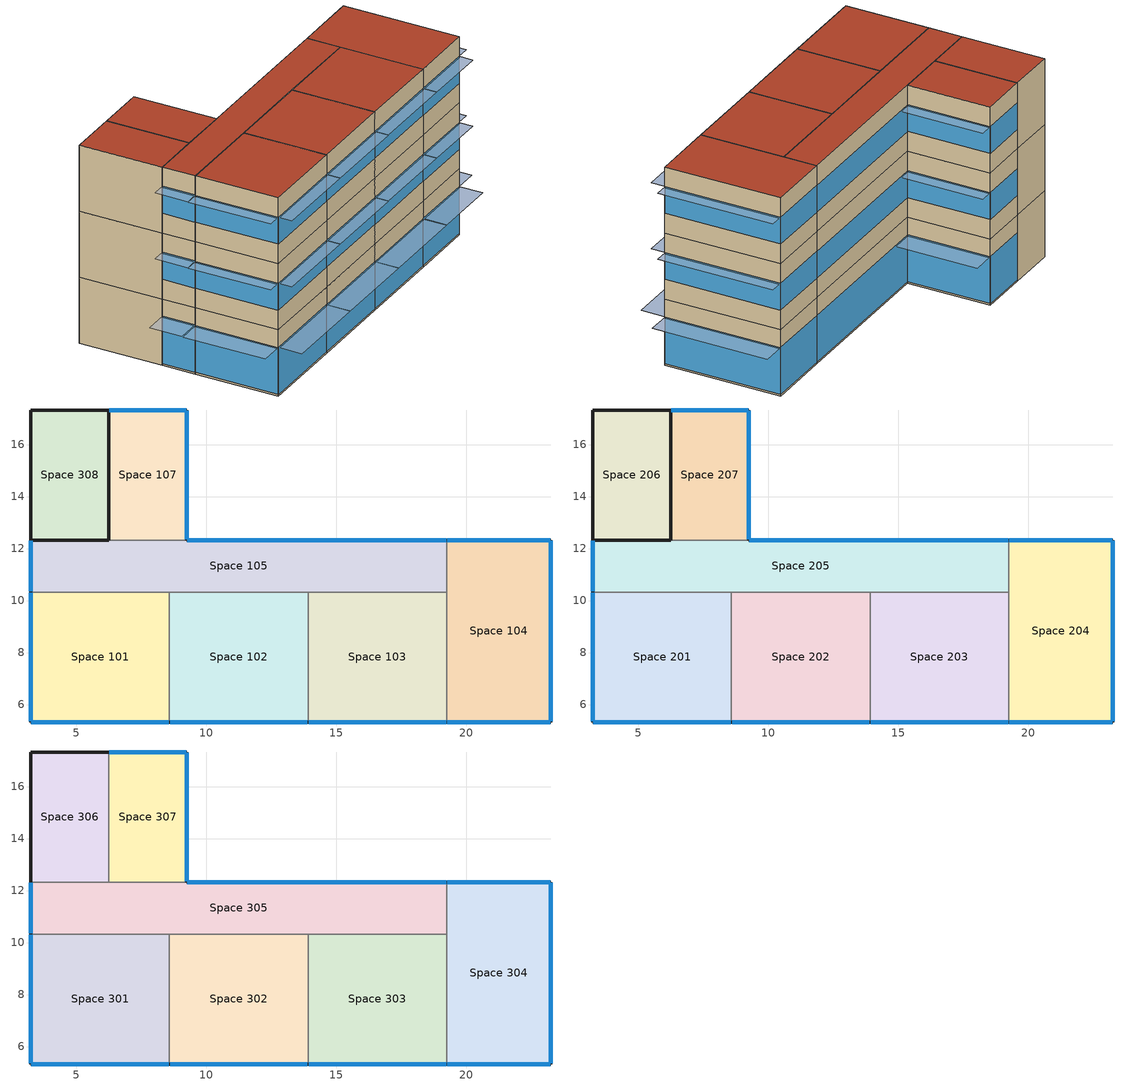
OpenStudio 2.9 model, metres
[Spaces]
Space 101
 floor ground: 8.58,10.33 8.58,5.33 3.25,5.33 3.25,10.33 z0
 wall outside: 3.25,10.33 3.25,5.33 8.58,5.33 z0:4
 wall to Space 105: 8.58,10.33 3.25,10.33 z0:4
 wall to Space 102: 8.58,5.33 8.58,7 8.58,10.33 z0:4
 window: 3.28,5.33 8.56,5.33 / 3.25,10.3 3.25,5.35 z0.1:2.93
Space 102
 floor ground: 13.92,10.33 13.92,5.33 8.58,5.33 8.58,10.33 z0
 wall outside: 8.58,5.33 13.92,5.33 z0:4
 wall to Space 105: 13.92,10.33 8.58,10.33 z0:4
 wall to Space 103: 13.92,5.33 13.92,7 13.92,10.33 z0:4
 window: 8.61,5.33 13.89,5.33 z0.1:2.93
Space 103
 floor ground: 19.25,10.33 19.25,5.33 13.92,5.33 13.92,10.33 z0
 wall outside: 13.92,5.33 19.25,5.33 z0:4
 wall to Space 105: 19.25,10.33 13.92,10.33 z0:4
 wall to Space 104: 19.25,5.33 19.25,10.33 z0:4
 window: 13.94,5.33 19.22,5.33 z0.1:2.93
Space 104
 floor ground: 23.25,12.33 23.25,5.33 19.25,5.33 19.25,12.33 z0
 wall outside: 19.25,5.33 23.25,5.33 23.25,12.33 19.25,12.33 z0:4
 wall to Space 105: 19.25,12.33 19.25,10.33 z0:4
 window: 23.22,12.33 19.28,12.33 / 19.28,5.33 23.22,5.33 z0.1:2.94; 23.25,5.35 23.25,12.3 z0.1:2.92
Space 105
 floor ground: 19.25,12.33 19.25,10.33 3.25,10.33 3.25,12.33 z0
 wall outside: 19.25,12.33 9.25,12.33 / 6.25,12.33 3.25,12.33 3.25,10.33 z0:4
 wall to Space 107: 9.25,12.33 6.25,12.33 z0:4
 window: 19.22,12.33 9.28,12.33 z0.1:2.91; 3.25,12.3 3.25,10.35 z0.1:2.97
Space 107
 floor ground: 9.25,17.33 9.25,12.33 6.25,12.33 6.25,17.33 z0
 wall outside: 9.25,12.33 9.25,17.33 6.25,17.33 6.25,12.33 z0:4
 window: 9.22,17.33 6.28,17.33 z0.1:2.95; 9.25,12.35 9.25,17.3 z0.1:2.93
Space 308
 floor ground: 6.25,17.33 6.25,12.33 3.25,12.33 3.25,17.33 z0
 wall outside: 6.25,17.33 3.25,17.33 3.25,12.33 z0:4
 wall to Space 207: 6.25,12.33 6.25,17.33 z0:4
 wall to Space 205: 3.25,12.33 6.25,12.33 z0:4
Space 201
 floor to Space 101: 8.58,10.33 8.58,5.33 3.25,5.33 3.25,10.33 z4
 wall outside: 3.25,10.33 3.25,5.33 8.58,5.33 z4:8
 wall to Space 205: 8.58,10.33 3.25,10.33 z4:8
 wall to Space 202: 8.58,5.33 8.58,7 8.58,10.33 z4:8
 window: 3.25,10.3 3.25,5.35 / 3.28,5.33 8.56,5.33 z5.2:6.82
Space 202
 floor to Space 102: 13.92,10.33 13.92,5.33 8.58,5.33 8.58,10.33 z4
 wall outside: 8.58,5.33 13.92,5.33 z4:8
 wall to Space 205: 13.92,10.33 8.58,10.33 z4:8
 wall to Space 203: 13.92,5.33 13.92,7 13.92,10.33 z4:8
 window: 8.61,5.33 13.89,5.33 z5.2:6.82
Space 203
 floor to Space 103: 19.25,10.33 19.25,5.33 13.92,5.33 13.92,10.33 z4
 wall outside: 13.92,5.33 19.25,5.33 z4:8
 wall to Space 205: 19.25,10.33 13.92,10.33 z4:8
 wall to Space 204: 19.25,5.33 19.25,10.33 z4:8
 window: 13.94,5.33 19.22,5.33 z5.2:6.82
Space 204
 floor to Space 104: 23.25,12.33 23.25,5.33 19.25,5.33 19.25,12.33 z4
 wall outside: 19.25,5.33 23.25,5.33 23.25,12.33 19.25,12.33 z4:8
 wall to Space 205: 19.25,12.33 19.25,10.33 z4:8
 window: 19.28,5.33 23.22,5.33 / 23.22,12.33 19.28,12.33 z5.2:6.82; 23.25,5.35 23.25,12.3 z5.2:6.81
Space 205
 floor to Space 105: 19.25,12.33 19.25,10.33 3.25,10.33 3.25,12.33 z4
 wall outside: 19.25,12.33 9.25,12.33 / 3.25,12.33 3.25,10.33 z4:8
 wall to Space 207: 9.25,12.33 6.25,12.33 z4:8
 window: 19.22,12.33 9.28,12.33 z5.2:6.81; 3.25,12.3 3.25,10.35 z5.2:6.84
Space 206
 floor ground: 6.25,17.33 6.25,12.33 3.25,12.33 3.25,17.33 z4
 wall outside: 6.25,17.33 3.25,17.33 3.25,12.33 6.25,12.33 6.25,17.33 z4:8
 roof outside: 6.25,12.33 6.25,17.33 3.25,17.33 3.25,12.33 z8
Space 207
 floor to Space 107: 9.25,17.33 9.25,12.33 6.25,12.33 6.25,17.33 z4
 wall outside: 9.25,12.33 9.25,17.33 6.25,17.33 z4:8
 window: 9.22,17.33 6.28,17.33 z5.2:6.83; 9.25,12.35 9.25,17.3 z5.2:6.82
Space 301
 floor to Space 201: 8.58,10.33 8.58,5.33 3.25,5.33 3.25,10.33 z8
 wall outside: 3.25,10.33 3.25,5.33 8.58,5.33 z8:12
 wall to Space 305: 8.58,10.33 3.25,10.33 z8:12
 wall to Space 302: 8.58,5.33 8.58,7 8.58,10.33 z8:12
 window: 3.28,5.33 8.56,5.33 / 3.25,10.3 3.25,5.35 z9.2:10.82
 roof outside: 8.58,5.33 8.58,10.33 3.25,10.33 3.25,5.33 z12
Space 302
 floor to Space 202: 13.92,10.33 13.92,5.33 8.58,5.33 8.58,10.33 z8
 wall outside: 8.58,5.33 13.92,5.33 z8:12
 wall to Space 305: 13.92,10.33 8.58,10.33 z8:12
 wall to Space 303: 13.92,5.33 13.92,7 13.92,10.33 z8:12
 window: 8.61,5.33 13.89,5.33 z9.2:10.82
 roof outside: 13.92,5.33 13.92,10.33 8.58,10.33 8.58,5.33 z12
Space 303
 floor to Space 203: 19.25,10.33 19.25,5.33 13.92,5.33 13.92,10.33 z8
 wall outside: 13.92,5.33 19.25,5.33 z8:12
 wall to Space 305: 19.25,10.33 13.92,10.33 z8:12
 wall to Space 304: 19.25,5.33 19.25,10.33 z8:12
 window: 13.94,5.33 19.22,5.33 z9.2:10.82
 roof outside: 19.25,5.33 19.25,10.33 13.92,10.33 13.92,5.33 z12
Space 304
 floor to Space 204: 23.25,12.33 23.25,5.33 19.25,5.33 19.25,12.33 z8
 wall outside: 19.25,5.33 23.25,5.33 23.25,12.33 19.25,12.33 z8:12
 wall to Space 305: 19.25,12.33 19.25,10.33 z8:12
 window: 23.25,5.35 23.25,12.3 z9.2:10.81; 19.28,5.33 23.22,5.33 / 23.22,12.33 19.28,12.33 z9.2:10.82
 roof outside: 23.25,5.33 23.25,12.33 19.25,12.33 19.25,5.33 z12
Space 305
 floor to Space 205: 19.25,12.33 19.25,10.33 3.25,10.33 3.25,12.33 z8
 wall outside: 19.25,12.33 9.25,12.33 / 3.25,12.33 3.25,10.33 z8:12
 wall to Space 306: 6.25,12.33 3.25,12.33 z8:12
 wall to Space 307: 9.25,12.33 6.25,12.33 z8:12
 window: 19.22,12.33 9.28,12.33 z9.2:10.81; 3.25,12.3 3.25,10.35 z9.2:10.84
 roof outside: 19.25,10.33 19.25,12.33 3.25,12.33 3.25,10.33 z12
Space 306
 floor to Space 308: 6.25,17.33 6.25,12.33 3.25,12.33 3.25,17.33 z8
 wall outside: 6.25,17.33 3.25,17.33 3.25,12.33 z8:12
 wall to Space 307: 6.25,12.33 6.25,17.33 z8:12
 roof outside: 6.25,12.33 6.25,17.33 3.25,17.33 3.25,12.33 z12
Space 307
 floor to Space 207: 9.25,17.33 9.25,12.33 6.25,12.33 6.25,17.33 z8
 wall outside: 9.25,12.33 9.25,17.33 6.25,17.33 z8:12
 window: 9.22,17.33 6.28,17.33 z9.2:10.83; 9.25,12.35 9.25,17.3 z9.2:10.82
 roof outside: 9.25,12.33 9.25,17.33 6.25,17.33 6.25,12.33 z12
shading: 8.56,3.92 8.56,5.33 3.28,5.33 3.28,3.92 z2.93; 3.25,5.35 3.25,10.3 1.84,10.3 1.84,5.35 z2.93; 10.66,12.35 10.66,17.3 9.25,17.3 9.25,12.35 z2.93; 24.66,5.35 24.66,12.3 23.25,12.3 23.25,5.35 z2.92; 19.22,3.92 19.22,5.33 13.94,5.33 13.94,3.92 z2.93; 13.89,3.92 13.89,5.33 8.61,5.33 8.61,3.92 z2.93; 23.22,3.91 23.22,5.33 19.28,5.33 19.28,3.91 z2.94; 3.25,10.35 3.25,12.3 1.81,12.3 1.81,10.35 z2.97; 23.22,4.52 23.22,5.33 19.28,5.33 19.28,4.52 z6.82; 3.25,10.35 3.25,12.3 2.43,12.3 2.43,10.35 z10.84; 19.22,4.52 19.22,5.33 13.94,5.33 13.94,4.52 z6.82; 3.25,5.35 3.25,10.3 2.44,10.3 2.44,5.35 z6.82; 13.89,4.52 13.89,5.33 8.61,5.33 8.61,4.52 z6.82; 8.56,4.52 8.56,5.33 3.28,5.33 3.28,4.52 z6.82; 24.06,5.35 24.06,12.3 23.25,12.3 23.25,5.35 z6.81; 3.25,10.35 3.25,12.3 2.43,12.3 2.43,10.35 z6.84; 10.06,12.35 10.06,17.3 9.25,17.3 9.25,12.35 z6.82; 8.56,4.52 8.56,5.33 3.28,5.33 3.28,4.52 z10.82; 3.25,5.35 3.25,10.3 2.44,10.3 2.44,5.35 z10.82; 13.89,4.52 13.89,5.33 8.61,5.33 8.61,4.52 z10.82; 19.22,4.52 19.22,5.33 13.94,5.33 13.94,4.52 z10.82; 24.06,5.35 24.06,12.3 23.25,12.3 23.25,5.35 z10.81; 23.22,4.52 23.22,5.33 19.28,5.33 19.28,4.52 z10.82; 10.06,12.35 10.06,17.3 9.25,17.3 9.25,12.35 z10.82
[Building]
Building 1: Space Type=189.1-2009 - Office - OpenOffice - CZ4-8; Default Construction Set=189.1-2009 - CZ5 - Office
[Site]
Roma-Ciampino: Latitude {deg}=41.8; Longitude {deg}=12.58; Time Zone {hr}=1; Elevation {m}=131
[ClimateZones]
Climate Zone Institution Name 1=ASHRAE; Climate Zone Document Name 1=ANSI/ASHRAE Standard 169; Climate Zone Document Year 1=2006; Climate Zone Value 1=1B; Climate Zone Institution Name 2=CEC; Climate Zone Document Name 2=California Climate Zone Descriptions; Climate Zone Document Year 2=1995
[SizingPeriod:DesignDay] Sky Clearness=0; Rain Indicator=0; Snow Indicator=0; Day of Month=21; Daylight Saving Time Indicator=0; Dry-Bulb Temperature Range Modifier Type=DefaultMultipliers
Name | Maximum Dry-Bulb Temperature {C} | Daily Dry-Bulb Temperature Range {deltaC} | Humidity Indicating Conditions at Maximum Dry-Bulb | Barometric Pressure {Pa} | Wind Speed {m/s} | Wind Direction {deg} | Month | Day Type | Humidity Indicating Type | Solar Model Indicator | ASHRAE Taub | ASHRAE Taud
SAO_PAULO/CONGONHAS Ann Htg 99.6% Condns DB | 8.9 | 0 | 8.9 | 92043 | 2.4 | 160 | 7 | WinterDesignDay | Wetbulb | ASHRAEClearSky
SAO_PAULO/CONGONHAS Ann Hum_n 99.6% Condns DP=>MCDB | 18.5 | 0 | 3.9 | 92043 | 2.4 | 160 | 7 | WinterDesignDay | Dewpoint | ASHRAEClearSky
SAO_PAULO/CONGONHAS Ann Htg Wind 99.6% Condns WS=>MCDB | 19.8 | 0 | 19.8 | 92043 | 8 | 160 | 7 | WinterDesignDay | Wetbulb | ASHRAEClearSky
SAO_PAULO/CONGONHAS Ann Clg .4% Condns DB=>MWB | 32.1 | 8.2 | 20.4 | 92043 | 3.1 | 330 | 2 | SummerDesignDay | Wetbulb | ASHRAETau | 0.398 | 2.341
SAO_PAULO/CONGONHAS Ann Clg .4% Condns WB=>MDB | 27.7 | 8.2 | 23.3 | 92043 | 3.1 | 330 | 2 | SummerDesignDay | Wetbulb | ASHRAETau | 0.398 | 2.341
SAO_PAULO/CONGONHAS Ann Clg .4% Condns DP=>MDB | 25.5 | 8.2 | 22.1 | 92043 | 3.1 | 330 | 2 | SummerDesignDay | Dewpoint | ASHRAETau | 0.398 | 2.341
SAO_PAULO/CONGONHAS Ann Clg .4% Condns Enth=>MDB | 27.9 | 8.2 | 73700 | 92043 | 3.1 | 330 | 2 | SummerDesignDay | Enthalpy | ASHRAETau | 0.398 | 2.341
Roma-Ciampino Ann Htg 99.6% Condns DB | -1.2 | 0 | -1.2 | 99761 | 2.5 | 40 | 1 | WinterDesignDay | Wetbulb | ASHRAEClearSky
Roma-Ciampino Ann Hum_n 99.6% Condns DP=>MCDB | 3.5 | 0 | -8 | 99761 | 2.5 | 40 | 1 | WinterDesignDay | Dewpoint | ASHRAEClearSky
Roma-Ciampino Ann Htg Wind 99.6% Condns WS=>MCDB | 9.8 | 0 | 9.8 | 99761 | 13.2 | 40 | 1 | WinterDesignDay | Wetbulb | ASHRAEClearSky
Roma-Ciampino Ann Clg .4% Condns DB=>MWB | 33.2 | 11.2 | 21.9 | 99761 | 4.4 | 230 | 7 | SummerDesignDay | Wetbulb | ASHRAETau | 0.47 | 1.975
Roma-Ciampino Ann Clg .4% Condns WB=>MDB | 28.8 | 11.2 | 24.7 | 99761 | 4.4 | 230 | 7 | SummerDesignDay | Wetbulb | ASHRAETau | 0.47 | 1.975
Roma-Ciampino Ann Clg .4% Condns DP=>MDB | 26.7 | 11.2 | 23.8 | 99761 | 4.4 | 230 | 7 | SummerDesignDay | Dewpoint | ASHRAETau | 0.47 | 1.975
Roma-Ciampino Ann Clg .4% Condns Enth=>MDB | 28.7 | 11.2 | 75400 | 99761 | 4.4 | 230 | 7 | SummerDesignDay | Enthalpy | ASHRAETau | 0.47 | 1.975
[DefaultConstructionSet] Interior Partition Construction=Interior Partition
Name | Default Exterior Surface Constructions | Default Interior Surface Constructions | Default Ground Contact Surface Constructions | Default Exterior SubSurface Constructions | Default Interior SubSurface Constructions
189.1-2009 - CZ5 - Office | Default Surface Constructions 13 | Default Surface Constructions 14 | Default Surface Constructions 15 | Default Sub Surface Constructions 9 | Default Sub Surface Constructions 10
WALL 3 | Default Surface Constructions 40 | Default Surface Constructions 41 | Default Surface Constructions 42 | Default Sub Surface Constructions 27 | Default Sub Surface Constructions 28
[DefaultSurfaceConstructions]
Name | Floor Construction | Wall Construction | Roof Ceiling Construction
Default Surface Constructions 13 | ExtSlabCarpet 4in ClimateZone 1-8 | ASHRAE 189.1-2009 ExtWall Mass ClimateZone 5 | ASHRAE 189.1-2009 ExtRoof IEAD ClimateZone 2-5
Default Surface Constructions 14; Default Surface Constructions 41 | Interior Floor | Interior Wall | Interior Ceiling
Default Surface Constructions 15; Default Surface Constructions 42 | ExtSlabCarpet 4in ClimateZone 1-8 | ExtSlabCarpet 4in ClimateZone 1-8 | ExtSlabCarpet 4in ClimateZone 1-8
Default Surface Constructions 40 | ExtSlabCarpet 4in ClimateZone 1-8 | Wall 3 | ASHRAE 189.1-2009 ExtRoof IEAD ClimateZone 1
[Construction]
ExtSlabCarpet 4in ClimateZone 1-8: MAT-CC05 4 HW CONCRETE, CP02 CARPET PAD
ASHRAE 189.1-2009 ExtRoof IEAD ClimateZone 1: Roof Membrane, Roof Insulation [18], Metal Decking
Interior Floor: F16 Acoustic tile, F05 Ceiling air space resistance, M11 100mm lightweight concrete
Interior Wall: G01a 19mm gypsum board, F04 Wall air space resistance, G01a 19mm gypsum board
Interior Ceiling: M11 100mm lightweight concrete, F05 Ceiling air space resistance, F16 Acoustic tile
ASHRAE 189.1-2009 ExtWindow ClimateZone 1: Theoretical Glass [167]
Exterior Door: F08 Metal surface, I01 25mm insulation board
Interior Window: Clear 3mm
Interior Door; Interior Partition: G05 25mm wood
ASHRAE 189.1-2009 ExtRoof IEAD ClimateZone 2-5: Roof Membrane, Roof Insulation [21], Metal Decking
ASHRAE 189.1-2009 ExtWindow ClimateZone 4-5: Theoretical Glass [207]
ASHRAE 189.1-2009 ExtWall Mass ClimateZone 5: 1IN Stucco, 8IN Concrete HW, Wall Insulation [40], 1/2IN Gypsum
Wall 3: Stucco3cm, Concrete 30cm, Wall Insulation 20 cm, Acoustic tile 2cm, Gypsum 2mm
[Material] Thermal Absorptance=0.9
Name | Roughness | Thickness {m} | Conductivity {W/m-K} | Density {kg/m3} | Specific Heat {J/kg-K} | Solar Absorptance | Visible Absorptance
MAT-CC05 4 HW CONCRETE | Rough | 0.1016 | 1.311 | 2240 | 836.8 | 0.85 | 0.85
1IN Stucco | Smooth | 0.0253 | 0.6918 | 1858 | 837 | 0.92 | 0.92
8IN Concrete HW | MediumRough | 0.2033 | 1.7296 | 2243 | 837 | 0.65 | 0.65
1/2IN Gypsum | Smooth | 0.0127 | 0.16 | 784.9 | 830 | 0.4 | 0.4
Roof Membrane | VeryRough | 0.0095 | 0.16 | 1121.29 | 1460 | 0.7 | 0.7
Roof Insulation [18] | MediumRough | 0.1693 | 0.049 | 265 | 836.8 | 0.7 | 0.7
Metal Decking | MediumSmooth | 0.0015 | 45.006 | 7680 | 418.4 | 0.6 | 0.6
F16 Acoustic tile | MediumSmooth | 0.0191 | 0.06 | 368 | 590 | 0.3 | 0.3
M11 100mm lightweight concrete | MediumRough | 0.1016 | 0.53 | 1280 | 840 | 0.5 | 0.5
G01a 19mm gypsum board | MediumSmooth | 0.019 | 0.16 | 800 | 1090 | 0.4 | 0.4
F08 Metal surface | Smooth | 0.0008 | 45.28 | 7824 | 500 | 0.7 | 0.7
I01 25mm insulation board | MediumRough | 0.0254 | 0.03 | 43 | 1210 | 0.6 | 0.6
G05 25mm wood | MediumSmooth | 0.0254 | 0.15 | 608 | 1630 | 0.5 | 0.5
Roof Insulation [21] | MediumRough | 0.2105 | 0.049 | 265 | 836.8 | 0.7 | 0.7
Wall Insulation [40] | MediumRough | 0.0794 | 0.0432 | 91 | 837 | 0.5 | 0.5
Stucco3cm | Smooth | 0.03 | 0.6918 | 1858 | 837 | 0.92 | 0.92
Acoustic tile 2cm | MediumSmooth | 0.02 | 0.06 | 368 | 590 | 0.3 | 0.3
Gypsum 2mm | Smooth | 0.002 | 0.16 | 784.9 | 830 | 0.4 | 0.4
Concrete 30cm | MediumRough | 0.3 | 1.7296 | 2243 | 837 | 0.65 | 0.65
Wall Insulation 20 cm | MediumRough | 0.2 | 0.0432 | 91 | 837 | 0.5 | 0.5
[Material:NoMass]
CP02 CARPET PAD: Roughness=Smooth; Thermal Resistance {m2-K/W}=0.1; Thermal Absorptance=0.9; Solar Absorptance=0.8; Visible Absorptance=0.8
[Material:AirGap]
Name | Thermal Resistance {m2-K/W}
F05 Ceiling air space resistance | 0.18
F04 Wall air space resistance | 0.15
[DefaultSubSurfaceConstructions]
Name | Fixed Window Construction | Operable Window Construction | Door Construction | Tubular Daylight Dome Construction | Tubular Daylight Diffuser Construction
Default Sub Surface Constructions 9 | ASHRAE 189.1-2009 ExtWindow ClimateZone 4-5 | ASHRAE 189.1-2009 ExtWindow ClimateZone 4-5 | Exterior Door | Interior Window | Interior Window
Default Sub Surface Constructions 10; Default Sub Surface Constructions 28 | Interior Window | Interior Window | Interior Door
Default Sub Surface Constructions 27 | ASHRAE 189.1-2009 ExtWindow ClimateZone 1 | ASHRAE 189.1-2009 ExtWindow ClimateZone 1 | Exterior Door | Interior Window | Interior Window
[WindowMaterial:Glazing] Optical Data Type=SpectralAverage; Thickness {m}=0.003; Back Side Solar Reflectance at Normal Incidence=0; Back Side Visible Reflectance at Normal Incidence=0; Infrared Transmittance at Normal Incidence=0; Dirt Correction Factor for Solar and Visible Transmittance=1; Solar Diffusing=No
Name | Solar Transmittance at Normal Incidence | Front Side Solar Reflectance at Normal Incidence | Visible Transmittance at Normal Incidence | Front Side Visible Reflectance at Normal Incidence | Front Side Infrared Hemispherical Emissivity | Back Side Infrared Hemispherical Emissivity | Conductivity {W/m-K}
Theoretical Glass [167] | 0.2374 | 0.7126 | 0.2512 | 0.6988 | 0.985 | 0.985 | 2.1073
Clear 3mm | 0.837 | 0.075 | 0.898 | 0.081 | 0.84 | 0.84 | 0.9
Theoretical Glass [207] | 0.3311 | 0.6189 | 0.44 | 0.51 | 0.9 | 0.9 | 0.0133
[WindowMaterial:Blind]
Window Material Blind 1: Slat Width {m}=0.025; Slat Separation {m}=0.01875; Front Side Slat Beam Solar Reflectance=0.5; Back Side Slat Beam Solar Reflectance=0.5; Front Side Slat Diffuse Solar Reflectance=0.5; Back Side Slat Diffuse Solar Reflectance=0.5; Slat Beam Visible Transmittance=0
[SpaceType] Standards Building Type=Office
Name | Default Schedule Set | Design Specification Outdoor Air Object | Standards Space Type
189.1-2009 - Office - BreakRoom - CZ1-3 | 189.1-2009 - Office - BreakRoom - CZ1-3 Schedule Set | 189.1-2009 - Office - BreakRoom - CZ1-3 Ventilation | BreakRoom
189.1-2009 - Office - Corridor - CZ1-3 | 189.1-2009 - Office - Corridor - CZ1-3 Schedule Set | 189.1-2009 - Office - Corridor - CZ1-3 Ventilation | Corridor
189.1-2009 - Office - Lobby - CZ1-3 | 189.1-2009 - Office - Lobby - CZ1-3 Schedule Set | 189.1-2009 - Office - Lobby - CZ1-3 Ventilation | Lobby
189.1-2009 - Office - OpenOffice - CZ1-3 | 189.1-2009 - Office - OpenOffice - CZ1-3 Schedule Set | 189.1-2009 - Office - OpenOffice - CZ1-3 Ventilation | OpenOffice
189.1-2009 - Office - Restroom - CZ1-3 | 189.1-2009 - Office - Restroom - CZ1-3 Schedule Set | 189.1-2009 - Office - Restroom - CZ1-3 Ventilation | Restroom
189.1-2009 - Office - Stair - CZ1-3 | 189.1-2009 - Office - Stair - CZ1-3 Schedule Set | 189.1-2009 - Office - Stair - CZ1-3 Ventilation | Stair
189.1-2009 - Office - Vending - CZ1-3 | 189.1-2009 - Office - Vending - CZ1-3 Schedule Set | 189.1-2009 - Office - Vending - CZ1-3 Ventilation | Vending
189.1-2009 - Office - OpenOffice - CZ4-8 | 189.1-2009 - Office - OpenOffice - CZ4-8 Schedule Set | 189.1-2009 - Office - OpenOffice - CZ4-8 Ventilation | OpenOffice
[DefaultScheduleSet] Lighting Schedule=Office Bldg Light; Infiltration Schedule=Office Infil Quarter On
Name | Number of People Schedule | People Activity Level Schedule | Electric Equipment Schedule
189.1-2009 - Office - BreakRoom - CZ1-3 Schedule Set; 189.1-2009 - Office - Lobby - CZ1-3 Schedule Set; 189.1-2009 - Office - Restroom - CZ1-3 Schedule Set; 189.1-2009 - Office - Vending - CZ1-3 Schedule Set | Office Misc Occ | Office Activity | Office Bldg Equip
189.1-2009 - Office - Corridor - CZ1-3 Schedule Set; 189.1-2009 - Office - OpenOffice - CZ1-3 Schedule Set; 189.1-2009 - Office - OpenOffice - CZ4-8 Schedule Set | Office Work Occ | Office Activity | Office Bldg Equip
189.1-2009 - Office - Stair - CZ1-3 Schedule Set
[Lights:Definition] Design Level Calculation Method=Watts/Area
Name | Watts per Space Floor Area {W/m2}
189.1-2009 - Office - BreakRoom - CZ1-3 Lights Definition | 11.625
189.1-2009 - Office - Corridor - CZ1-3 Lights Definition; 189.1-2009 - Office - Vending - CZ1-3 Lights Definition | 4.84376
189.1-2009 - Office - Lobby - CZ1-3 Lights Definition | 12.5938
189.1-2009 - Office - OpenOffice - CZ1-3 Lights Definition; 189.1-2009 - Office - OpenOffice - CZ4-8 Lights Definition | 10.6563
189.1-2009 - Office - Restroom - CZ1-3 Lights Definition | 8.71877
189.1-2009 - Office - Stair - CZ1-3 Lights Definition | 5.81251
[Lights]
Name | Lights Definition | Space or SpaceType
189.1-2009 - Office - BreakRoom - CZ1-3 Lights | 189.1-2009 - Office - BreakRoom - CZ1-3 Lights Definition | 189.1-2009 - Office - BreakRoom - CZ1-3
189.1-2009 - Office - Corridor - CZ1-3 Lights | 189.1-2009 - Office - Corridor - CZ1-3 Lights Definition | 189.1-2009 - Office - Corridor - CZ1-3
189.1-2009 - Office - Lobby - CZ1-3 Lights | 189.1-2009 - Office - Lobby - CZ1-3 Lights Definition | 189.1-2009 - Office - Lobby - CZ1-3
189.1-2009 - Office - OpenOffice - CZ1-3 Lights | 189.1-2009 - Office - OpenOffice - CZ1-3 Lights Definition | 189.1-2009 - Office - OpenOffice - CZ1-3
189.1-2009 - Office - Restroom - CZ1-3 Lights | 189.1-2009 - Office - Restroom - CZ1-3 Lights Definition | 189.1-2009 - Office - Restroom - CZ1-3
189.1-2009 - Office - Stair - CZ1-3 Lights | 189.1-2009 - Office - Stair - CZ1-3 Lights Definition | 189.1-2009 - Office - Stair - CZ1-3
189.1-2009 - Office - Vending - CZ1-3 Lights | 189.1-2009 - Office - Vending - CZ1-3 Lights Definition | 189.1-2009 - Office - Vending - CZ1-3
189.1-2009 - Office - OpenOffice - CZ4-8 Lights | 189.1-2009 - Office - OpenOffice - CZ4-8 Lights Definition | 189.1-2009 - Office - OpenOffice - CZ4-8
[DesignSpecification:OutdoorAir] Outdoor Air Method=Sum
Name | Outdoor Air Flow per Person {m3/s-person} | Outdoor Air Flow per Floor Area {m3/s-m2}
189.1-2009 - Office - BreakRoom - CZ1-3 Ventilation; 189.1-2009 - Office - Lobby - CZ1-3 Ventilation | 0.00707921
189.1-2009 - Office - Corridor - CZ1-3 Ventilation; 189.1-2009 - Office - Stair - CZ1-3 Ventilation; 189.1-2009 - Office - Vending - CZ1-3 Ventilation |  | 0.000254
189.1-2009 - Office - OpenOffice - CZ1-3 Ventilation; 189.1-2009 - Office - OpenOffice - CZ4-8 Ventilation | 0.00943895
189.1-2009 - Office - Restroom - CZ1-3 Ventilation |  | 0.0048768
[People:Definition] Number of People Calculation Method=People/Area; Fraction Radiant=0.3
Name | People per Space Floor Area {person/m2}
189.1-2009 - Office - BreakRoom - CZ1-3 People Definition | 0.538196
189.1-2009 - Office - Corridor - CZ1-3 People Definition; 189.1-2009 - Office - Vending - CZ1-3 People Definition | 0.0107639
189.1-2009 - Office - Lobby - CZ1-3 People Definition; 189.1-2009 - Office - Restroom - CZ1-3 People Definition | 0.107639
189.1-2009 - Office - OpenOffice - CZ1-3 People Definition; 189.1-2009 - Office - OpenOffice - CZ4-8 People Definition | 0.0565105
[People]
Name | People Definition | Space or SpaceType
189.1-2009 - Office - BreakRoom - CZ1-3 People | 189.1-2009 - Office - BreakRoom - CZ1-3 People Definition | 189.1-2009 - Office - BreakRoom - CZ1-3
189.1-2009 - Office - Corridor - CZ1-3 People | 189.1-2009 - Office - Corridor - CZ1-3 People Definition | 189.1-2009 - Office - Corridor - CZ1-3
189.1-2009 - Office - Lobby - CZ1-3 People | 189.1-2009 - Office - Lobby - CZ1-3 People Definition | 189.1-2009 - Office - Lobby - CZ1-3
189.1-2009 - Office - OpenOffice - CZ1-3 People | 189.1-2009 - Office - OpenOffice - CZ1-3 People Definition | 189.1-2009 - Office - OpenOffice - CZ1-3
189.1-2009 - Office - Restroom - CZ1-3 People | 189.1-2009 - Office - Restroom - CZ1-3 People Definition | 189.1-2009 - Office - Restroom - CZ1-3
189.1-2009 - Office - Vending - CZ1-3 People | 189.1-2009 - Office - Vending - CZ1-3 People Definition | 189.1-2009 - Office - Vending - CZ1-3
189.1-2009 - Office - OpenOffice - CZ4-8 People | 189.1-2009 - Office - OpenOffice - CZ4-8 People Definition | 189.1-2009 - Office - OpenOffice - CZ4-8
[SpaceInfiltration:DesignFlowRate] Design Flow Rate Calculation Method=Flow/ExteriorArea
Name | Space or SpaceType | Flow per Exterior Surface Area {m3/s-m2}
189.1-2009 - Office - BreakRoom - CZ1-3 Infiltration | 189.1-2009 - Office - BreakRoom - CZ1-3 | 0.00030226
189.1-2009 - Office - Corridor - CZ1-3 Infiltration | 189.1-2009 - Office - Corridor - CZ1-3 | 0.00030226
189.1-2009 - Office - Lobby - CZ1-3 Infiltration | 189.1-2009 - Office - Lobby - CZ1-3 | 0.00030226
189.1-2009 - Office - OpenOffice - CZ1-3 Infiltration | 189.1-2009 - Office - OpenOffice - CZ1-3 | 0.00030226
189.1-2009 - Office - Restroom - CZ1-3 Infiltration | 189.1-2009 - Office - Restroom - CZ1-3 | 0.00030226
189.1-2009 - Office - Stair - CZ1-3 Infiltration | 189.1-2009 - Office - Stair - CZ1-3 | 0.00030226
189.1-2009 - Office - Vending - CZ1-3 Infiltration | 189.1-2009 - Office - Vending - CZ1-3 | 0.00030226
189.1-2009 - Office - OpenOffice - CZ4-8 Infiltration | 189.1-2009 - Office - OpenOffice - CZ4-8 | 0.000226568
[ElectricEquipment:Definition] Design Level Calculation Method=Watts/Area
Name | Watts per Space Floor Area {W/m2}
189.1-2009 - Office - BreakRoom - CZ1-3 Electric Equipment Definition | 48.007
189.1-2009 - Office - Corridor - CZ1-3 Electric Equipment Definition | 1.72223
189.1-2009 - Office - Lobby - CZ1-3 Electric Equipment Definition; 189.1-2009 - Office - Restroom - CZ1-3 Electric Equipment Definition | 0.753474
189.1-2009 - Office - OpenOffice - CZ1-3 Electric Equipment Definition; 189.1-2009 - Office - OpenOffice - CZ4-8 Electric Equipment Definition | 7.64238
189.1-2009 - Office - Vending - CZ1-3 Electric Equipment Definition | 41.4411
[ElectricEquipment]
Name | Electric Equipment Definition | Space or SpaceType
189.1-2009 - Office - BreakRoom - CZ1-3 Electric Equipment | 189.1-2009 - Office - BreakRoom - CZ1-3 Electric Equipment Definition | 189.1-2009 - Office - BreakRoom - CZ1-3
189.1-2009 - Office - Corridor - CZ1-3 Electric Equipment | 189.1-2009 - Office - Corridor - CZ1-3 Electric Equipment Definition | 189.1-2009 - Office - Corridor - CZ1-3
189.1-2009 - Office - Lobby - CZ1-3 Electric Equipment | 189.1-2009 - Office - Lobby - CZ1-3 Electric Equipment Definition | 189.1-2009 - Office - Lobby - CZ1-3
189.1-2009 - Office - OpenOffice - CZ1-3 Electric Equipment | 189.1-2009 - Office - OpenOffice - CZ1-3 Electric Equipment Definition | 189.1-2009 - Office - OpenOffice - CZ1-3
189.1-2009 - Office - Restroom - CZ1-3 Electric Equipment | 189.1-2009 - Office - Restroom - CZ1-3 Electric Equipment Definition | 189.1-2009 - Office - Restroom - CZ1-3
189.1-2009 - Office - Vending - CZ1-3 Electric Equipment | 189.1-2009 - Office - Vending - CZ1-3 Electric Equipment Definition | 189.1-2009 - Office - Vending - CZ1-3
189.1-2009 - Office - OpenOffice - CZ4-8 Electric Equipment | 189.1-2009 - Office - OpenOffice - CZ4-8 Electric Equipment Definition | 189.1-2009 - Office - OpenOffice - CZ4-8
[ThermostatSetpoint:DualSetpoint] Heating Setpoint Temperature Schedule=Medium Office HtgSetp; Cooling Setpoint Temperature Schedule=Medium Office ClgSetp
Thermal Zone 1 Thermostat 1; Thermal Zone 2 Thermostat; Thermal Zone 3 Thermostat; Thermal Zone 4 Thermostat; Thermal Zone 5 Thermostat; Thermal Zone 6 Thermostat; Thermal Zone 7 Thermostat; Thermal Zone 8 Thermostat; Thermal Zone 9 Thermostat; Thermal Zone 10 Thermostat; Thermal Zone 11 Thermostat; Thermal Zone 12 Thermostat; Thermal Zone 13 Thermostat; Thermal Zone 14 Thermostat
[ShadingControl]
Shading Control 1: Shading Type=InteriorBlind; Shading Device Material=Window Material Blind 1
[BuildingStory] Nominal Floor to Floor Height {m}=4
Name | Nominal Z Coordinate {m}
Building Story 1 | 0
Building Story 2 | 4
Building Story 3 | 8
[Space] Default Construction Set=WALL 3
Name | Space Type | Building Story | Thermal Zone
Space 101; Space 102; Space 103; Space 104 | 189.1-2009 - Office - Vending - CZ1-3 | Building Story 1 | Thermal Zone 1
Space 105 | 189.1-2009 - Office - Corridor - CZ1-3 | Building Story 1 | Thermal Zone 2
Space 107 | 189.1-2009 - Office - Lobby - CZ1-3 | Building Story 1 | Thermal Zone 3
Space 201; Space 202; Space 203 | 189.1-2009 - Office - OpenOffice - CZ1-3 | Building Story 2 | Thermal Zone 9
Space 204 | 189.1-2009 - Office - BreakRoom - CZ1-3 | Building Story 2 | Thermal Zone 8
Space 205 | 189.1-2009 - Office - Corridor - CZ1-3 | Building Story 2 | Thermal Zone 7
Space 206 | 189.1-2009 - Office - Stair - CZ1-3 | Building Story 2 | Thermal Zone 5
Space 207 | 189.1-2009 - Office - Restroom - CZ1-3 | Building Story 2 | Thermal Zone 6
Space 301; Space 302; Space 303 | 189.1-2009 - Office - OpenOffice - CZ1-3 | Building Story 3 | Thermal Zone 10
Space 304 | 189.1-2009 - Office - OpenOffice - CZ1-3 | Building Story 3 | Thermal Zone 11
Space 305 | 189.1-2009 - Office - Corridor - CZ1-3 | Building Story 3 | Thermal Zone 12
Space 306 | 189.1-2009 - Office - Stair - CZ1-3 | Building Story 3 | Thermal Zone 14
Space 307 | 189.1-2009 - Office - Restroom - CZ1-3 | Building Story 3 | Thermal Zone 13
Space 308 | 189.1-2009 - Office - Stair - CZ1-3 | Building Story 1 | Thermal Zone 4
[ThermalZone] Use Ideal Air Loads=Yes
Name | Thermostat
Thermal Zone 1 | Thermal Zone 1 Thermostat 1
Thermal Zone 2 | Thermal Zone 2 Thermostat
Thermal Zone 3 | Thermal Zone 3 Thermostat
Thermal Zone 4 | Thermal Zone 4 Thermostat
Thermal Zone 5 | Thermal Zone 5 Thermostat
Thermal Zone 6 | Thermal Zone 6 Thermostat
Thermal Zone 7 | Thermal Zone 7 Thermostat
Thermal Zone 8 | Thermal Zone 8 Thermostat
Thermal Zone 9 | Thermal Zone 9 Thermostat
Thermal Zone 10 | Thermal Zone 10 Thermostat
Thermal Zone 11 | Thermal Zone 11 Thermostat
Thermal Zone 12 | Thermal Zone 12 Thermostat
Thermal Zone 13 | Thermal Zone 13 Thermostat
Thermal Zone 14 | Thermal Zone 14 Thermostat
[Sizing:Zone] Zone Cooling Design Supply Air Temperature Input Method=SupplyAirTemperature; Zone Cooling Design Supply Air Temperature {C}=14; Zone Cooling Design Supply Air Temperature Difference {deltaC}=11.11; Zone Heating Design Supply Air Temperature Input Method=SupplyAirTemperature; Zone Heating Design Supply Air Temperature {C}=40; Zone Heating Design Supply Air Temperature Difference {deltaC}=11.11; Zone Cooling Design Supply Air Humidity Ratio {kg-H2O/kg-air}=0.0085; Zone Heating Design Supply Air Humidity Ratio {kg-H2O/kg-air}=0.008; Cooling Design Air Flow Method=DesignDay; Heating Design Air Flow Method=DesignDay; Account for Dedicated Outdoor Air System=No; Dedicated Outdoor Air System Control Strategy=NeutralSupplyAir; Dedicated Outdoor Air Low Setpoint Temperature for Design {C}=autosize; Dedicated Outdoor Air High Setpoint Temperature for Design {C}=autosize
Thermal Zone 1; Thermal Zone 2; Thermal Zone 3; Thermal Zone 4; Thermal Zone 5; Thermal Zone 6; Thermal Zone 7; Thermal Zone 8; Thermal Zone 9; Thermal Zone 10; Thermal Zone 11; Thermal Zone 12; Thermal Zone 13; Thermal Zone 14
[Schedule:Ruleset]
Name | Default Day Schedule | Summer Design Day Schedule | Winter Design Day Schedule
Office Bldg Light | Office Bldg Light Default Schedule | Office Bldg Light Summer Design Day | Office Bldg Light Winter Design Day
Office Misc Occ | Office Bldg Occ Default Schedule 1 | Office Bldg Occ Summer Design Day 1 | Office Bldg Occ Winter Design Day 1
Office Activity | Office Activity Default Schedule | Office Activity Summer Design Day | Office Activity Winter Design Day
Office Infil Quarter On | Office Infil Quarter On Default Schedule | Office Infil Quarter On Summer Design Day | Office Infil Quarter On Winter Design Day
Office Bldg Equip | Office Bldg Equip Default Schedule | Office Bldg Equip Summer Design Day | Office Bldg Equip Winter Design Day
Medium Office HtgSetp | Medium Office HtgSetp Default Schedule | Medium Office HtgSetp Summer Design Day | Medium Office HtgSetp Winter Design Day
Medium Office ClgSetp | Medium Office ClgSetp Default Schedule | Medium Office ClgSetp Summer Design Day | Medium Office ClgSetp Winter Design Day
Office Work Occ | Office Bldg Occ Default Schedule | Office Bldg Occ Summer Design Day | Office Bldg Occ Winter Design Day
[Schedule:Day]
Office Bldg Light Default Schedule: 5, 0, 0.05, 7, 0, 0.1, 8, 0, 0.3, 17, 0, 0.9, 18, 0, 0.7, 20, 0, 0.5, 22, 0, 0.3, 23, 0, 0.1, 24, 0, 0.05
Office Bldg Light Summer Design Day; Office Infil Quarter On Rule 1 Day Schedule; Office Bldg Equip Summer Design Day: 24, 0, 1
Office Bldg Light Winter Design Day; Office Bldg Occ Winter Design Day 1; Office Bldg Occ Rule 1 Day Schedule 1; Office Bldg Equip Winter Design Day; Office Bldg Occ Winter Design Day; Office Bldg Occ Rule 1 Day Schedule: 24, 0, 0
Office Bldg Light Rule 1 Day Schedule: 24, 0, 0.05
Office Bldg Light Rule 2 Day Schedule: 6, 0, 0.05, 8, 0, 0.1, 14, 0, 0.5, 17, 0, 0.15, 24, 0, 0.05
Office Bldg Occ Default Schedule 1: 6, 0, 0, 7, 0, 0.1, 8, 0, 0.2, 20, 0, 0.4, 22, 0, 0.1, 24, 0, 0.05
Office Bldg Occ Summer Design Day 1; Office Bldg Occ Summer Design Day: 6, 0, 0, 22, 0, 1, 24, 0, 0.05
Office Bldg Occ Rule 2 Day Schedule 1: 6, 0, 0, 8, 0, 0.1, 14, 0, 0.25, 17, 0, 0.1, 24, 0, 0
Office Activity Default Schedule; Office Activity Summer Design Day; Office Activity Winter Design Day: 24, 0, 132
Office Infil Quarter On Default Schedule; Office Infil Quarter On Summer Design Day: 6, 0, 1, 22, 0, 0.25, 24, 0, 1
Office Infil Quarter On Winter Design Day; Office Infil Quarter On Rule 2 Day Schedule: 6, 0, 1, 18, 0, 0.25, 24, 0, 1
Office Bldg Equip Default Schedule: 8, 0, 0.4, 12, 0, 0.9, 13, 0, 0.8, 17, 0, 0.9, 18, 0, 0.8, 20, 0, 0.6, 22, 0, 0.5, 24, 0, 0.4
Office Bldg Equip Rule 1 Day Schedule: 24, 0, 0.3
Office Bldg Equip Rule 2 Day Schedule: 6, 0, 0.3, 8, 0, 0.4, 14, 0, 0.5, 17, 0, 0.35, 24, 0, 0.3
Medium Office HtgSetp Default Schedule: 6, 0, 15.6, 22, 0, 21, 24, 0, 15.6
Medium Office HtgSetp Summer Design Day; Medium Office HtgSetp Rule 1 Day Schedule: 24, 0, 15.6
Medium Office HtgSetp Winter Design Day: 24, 0, 21
Medium Office HtgSetp Rule 2 Day Schedule: 6, 0, 15.6, 18, 0, 21, 24, 0, 15.6
Medium Office ClgSetp Default Schedule; Medium Office ClgSetp Summer Design Day: 6, 0, 26.7, 22, 0, 24, 24, 0, 26.7
Medium Office ClgSetp Winter Design Day; Medium Office ClgSetp Rule 1 Day Schedule: 24, 0, 26.7
Medium Office ClgSetp Rule 2 Day Schedule: 6, 0, 26.7, 18, 0, 24, 24, 0, 26.7
Office Bldg Occ Default Schedule: 6, 0, 0, 7, 0, 0.1, 8, 0, 0.2, 12, 0, 0.85, 13, 0, 0.5, 17, 0, 0.85, 18, 0, 0.7, 20, 0, 0.4, 22, 0, 0.1, 24, 0, 0.05
Office Bldg Occ Rule 2 Day Schedule: 6, 0, 0, 8, 0, 0.1, 14, 0, 0.4, 17, 0, 0.1, 24, 0, 0
[Schedule:Rule] Apply Monday=No; Apply Tuesday=No; Apply Wednesday=No; Apply Thursday=No; Apply Friday=No; Date Specification Type=DateRange; Start Month=1; Start Day=1; End Month=12; End Day=31
Name | Schedule Ruleset | Rule Order | Day Schedule | Apply Sunday | Apply Saturday
Office Bldg Light Rule 1 | Office Bldg Light | 0 | Office Bldg Light Rule 1 Day Schedule | Yes | No
Office Bldg Light Rule 2 | Office Bldg Light | 1 | Office Bldg Light Rule 2 Day Schedule | No | Yes
Office Misc Occ Rule 1 | Office Misc Occ | 0 | Office Bldg Occ Rule 1 Day Schedule 1 | Yes | No
Office Misc Occ Rule 2 | Office Misc Occ | 1 | Office Bldg Occ Rule 2 Day Schedule 1 | No | Yes
Office Infil Quarter On Rule 1 | Office Infil Quarter On | 0 | Office Infil Quarter On Rule 1 Day Schedule | Yes | No
Office Infil Quarter On Rule 2 | Office Infil Quarter On | 1 | Office Infil Quarter On Rule 2 Day Schedule | No | Yes
Office Bldg Equip Rule 1 | Office Bldg Equip | 0 | Office Bldg Equip Rule 1 Day Schedule | Yes | No
Office Bldg Equip Rule 2 | Office Bldg Equip | 1 | Office Bldg Equip Rule 2 Day Schedule | No | Yes
Medium Office HtgSetp Rule 1 | Medium Office HtgSetp | 0 | Medium Office HtgSetp Rule 1 Day Schedule | Yes | No
Medium Office HtgSetp Rule 2 | Medium Office HtgSetp | 1 | Medium Office HtgSetp Rule 2 Day Schedule | No | Yes
Medium Office ClgSetp Rule 1 | Medium Office ClgSetp | 0 | Medium Office ClgSetp Rule 1 Day Schedule | Yes | No
Medium Office ClgSetp Rule 2 | Medium Office ClgSetp | 1 | Medium Office ClgSetp Rule 2 Day Schedule | No | Yes
Office Work Occ Rule 1 | Office Work Occ | 0 | Office Bldg Occ Rule 1 Day Schedule | Yes | No
Office Work Occ Rule 2 | Office Work Occ | 1 | Office Bldg Occ Rule 2 Day Schedule | No | Yes
